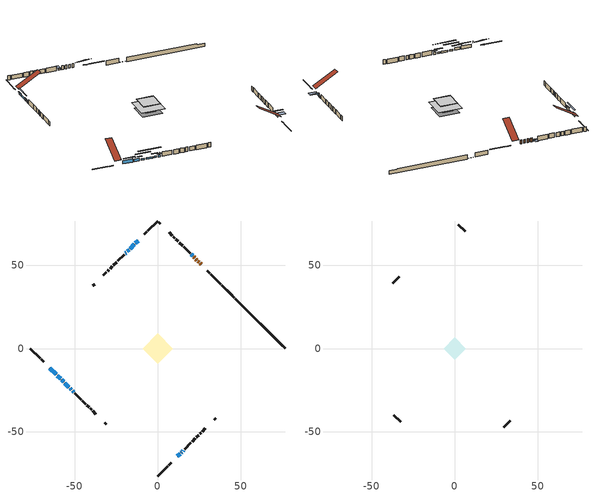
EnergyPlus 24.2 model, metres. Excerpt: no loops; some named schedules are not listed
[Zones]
conditioned space
 floor outside (Floor1 construction): -1.62,0 0,1.62 1.62,0 0,-1.62 z1.34
 floor adiabatic (AdiabaticFloorConstruction): -9.11,0 0,9.11 9.11,0 0,-9.11 z1.34
 floor foundation (Slab1 construction): -7.8,0 0,7.8 7.8,0 0,-7.8 z-1.34
 floor foundation (Slab1 construction 1): -3.88,0 0,3.88 3.88,0 0,-3.88 z-1.01
 wall outside (RimJoist1 construction): 0,-76.67 5.93,-70.74 / -76.67,0 -70.74,-5.93 / 0,76.67 -5.93,70.74 / 37.94,38.73 32.01,44.65 z1.34:1.64
 wall outside (RimJoist2 construction): 6.58,-70.08 8.05,-68.62 / -70.08,-6.58 -68.62,-8.05 / -6.58,70.08 -8.05,68.62 / 31.35,45.31 29.89,46.78 z1.34:1.64
 wall outside (AdiabaticWallConstruction 1): 26.12,50.55 25.49,51.18 / 24.83,51.83 24.18,52.49 / 23.52,53.14 22.87,53.8 / 22.21,54.45 21.56,55.11 z1.34:3.37
 wall outside (AdiabaticWallConstruction): -11.82,64.85 -13.47,63.19 / -18.99,57.67 -19.53,57.13 / -51.25,-25.42 -50.42,-26.24 z1.34:2.51; 20.9,55.76 20.08,56.59 / 11.82,-64.85 13.47,-63.19 / -52.73,-23.93 -51.9,-24.76 z1.34:2.31; -64.85,-11.82 -61.07,-15.59 / 14.13,-62.54 14.33,-62.34 z1.34:3.12; -60.42,-16.25 -58.47,-18.2 z1.34:2.72; -14.13,62.54 -16.6,60.06 / -57.81,-18.85 -56.56,-20.11 / 14.98,-61.68 15.45,-61.21 z1.34:2.2; -55.9,-20.77 -53.39,-23.28 z1.34:2.23; -17.26,59.41 -18.34,58.33 z1.34:2.81
 wall outside (Wall1 construction): 16.11,-60.56 19.96,-56.71 / -49.76,-26.9 -45.91,-30.75 / -20.19,56.48 -24.04,52.62 / 19.42,57.25 15.57,61.1 z1.34:3.78
 wall outside (Wall2 construction): 20.62,-56.05 22.58,-54.08 / -45.26,-31.41 -43.29,-33.38 / -24.7,51.97 -26.67,50 / 14.91,61.75 12.94,63.72 z1.34:3.78
 wall outside (Wall3 construction): 23.24,-53.42 24.6,-52.06 / -42.63,-34.04 -41.27,-35.39 / -27.32,49.34 -28.68,47.98 / 12.29,64.38 10.93,65.74 z1.34:3.78
 wall outside (Wall4 construction): 25.26,-51.41 26.09,-50.57 / -40.61,-36.05 -39.78,-36.89 / -29.34,47.32 -30.18,46.49 / 10.27,66.4 9.43,67.23 z1.34:3.78
 wall outside (Wall5 construction): 26.75,-49.92 28.67,-48 / -39.12,-37.54 -37.2,-39.46 / -30.83,45.83 -32.75,43.91 / 8.78,67.89 6.86,69.81 z1.34:3.78
 wall outside (Wall9 construction): 33.94,-42.72 34.87,-41.8 / -31.93,-44.74 -31,-45.66 / -38.03,38.64 -38.95,37.71 / 1.58,75.08 0.66,76.01 z1.34:3.78
 wall foundation (FoundationWall1 construction): 46.66,30,-1.34 46.66,30,1.01 73.67,3,1.01 73.67,3,0.57 76.67,0,0.57 76.67,0,-1.34
 wall foundation (FoundationWall2 construction): 38.59,38.07,-1.01 38.59,38.07,1.34 43.58,33.08,1.34 43.58,33.08,-0.91 46.01,30.66,-0.91 46.01,30.66,-1.01
 window (WindowConstruction): -11.82,64.85 -13.47,63.2 z1.34:2.51
 window (WindowConstruction 7): 20.9,55.76 20.08,56.59 z1.34:2.31
 window (WindowConstruction 8): 11.82,-64.85 13.47,-63.2 z1.34:2.31
 window (WindowConstruction 9): -64.85,-11.82 -61.07,-15.59 z1.34:3.12
 window (WindowConstruction 10): -60.42,-16.25 -58.47,-18.2 z1.34:2.72
 window (WindowConstruction 11): -14.13,62.54 -16.6,60.06 z1.34:2.2
 window (WindowConstruction 12): -57.81,-18.85 -56.56,-20.11 z1.34:2.2
 window (WindowConstruction 1): 14.13,-62.54 14.33,-62.34 z1.34:3.12
 window (WindowConstruction 13): -55.9,-20.77 -53.39,-23.28 z1.34:2.23
 window (WindowConstruction 2): -52.73,-23.94 -51.9,-24.76 z1.34:2.31
 window (WindowConstruction 3): 14.98,-61.68 15.45,-61.22 z1.34:2.2
 window (WindowConstruction 4): -17.26,59.4 -18.34,58.33 z1.34:2.81
 window (WindowConstruction 5): -18.99,57.67 -19.53,57.13 z1.34:2.51
 window (WindowConstruction 6): -51.25,-25.42 -50.42,-26.24 z1.34:2.51
 door (Door): 26.12,50.55 25.49,51.18 z1.34:3.37
 door (Door 1): 24.83,51.83 24.18,52.49 z1.34:3.37
 door (Door 2): 23.52,53.14 22.87,53.8 z1.34:3.37
 door (Door 3): 22.21,54.45 21.56,55.11 z1.34:3.37
 ceiling adiabatic (AdiabaticFloorConstruction): 0,-9.11 9.11,0 0,9.11 -9.11,0 z1.34
attic - vented
 floor to conditioned space (Floor2 construction Reversed): -6.4,0 0,6.4 6.4,0 0,-6.4 z3.78
 floor to conditioned space (Floor3 construction Reversed): -6.66,0 0,6.66 6.66,0 0,-6.66 z3.78
 wall outside (Wall7 construction): 29.33,-47.34 33.28,-43.38 / -36.54,-40.12 -32.59,-44.08 / -33.41,43.25 -37.37,39.3 / 6.2,70.47 2.24,74.42 z1.34:3.78
 roof outside (Roof1 construction): 11.16,-65.5,3.78 2.67,-57.01,10.78 0.21,-59.47,10.78 8.7,-67.96,3.78; -65.5,-11.16,3.78 -57.01,-2.67,10.78 -59.47,-0.21,10.78 -67.96,-8.7,3.78; -11.16,65.5,3.78 -2.67,57.01,10.78 -0.21,59.47,10.78 -8.7,67.96,3.78; 26.77,49.89,3.78 18.28,41.4,10.78 20.74,38.94,10.78 29.23,47.43,3.78
shading: -13.58,63.09 -11.71,64.95 -12.04,65.28 -13.9,63.41 z2.66; 19.97,56.69 21.01,55.66 22.95,57.6 21.91,58.63 z2.46; 13.58,-63.09 11.71,-64.95 14.73,-67.97 16.6,-66.11 z2.46; -60.21,-16.45 -65.71,-10.96 -66.03,-11.28 -60.54,-16.78 z4.34; -57.61,-19.06 -61.28,-15.39 -61.61,-15.71 -57.93,-19.38 z3.94; -18.54,58.12 -12.19,64.48 -12.52,64.8 -18.87,58.45 z4.94; -54.23,-22.43 -60.14,-16.53 -60.46,-16.85 -54.56,-22.76 z5.49; 14.43,-62.23 14.02,-62.64 17.04,-65.66 17.45,-65.25 z3.27; -50.16,-26.51 -59.13,-17.54 -59.46,-17.86 -50.48,-26.84 z6.8; -50.72,-25.95 -53.92,-22.75 -54.24,-23.07 -51.04,-26.27 z3.99; 15.56,-61.11 14.88,-61.79 15.2,-62.11 15.88,-61.44 z2.35; -18.44,58.22 -17.16,59.51 -17.48,59.84 -18.77,58.55 z2.96; -19.64,57.03 -18.89,57.78 -19.21,58.1 -19.96,57.35 z2.66; -49.89,-26.78 -51.78,-24.88 -52.11,-25.21 -50.21,-27.11 z3.27
[Building]
Building 1: Terrain=Suburbs
[Site:Location]
Red Deer Regional AP_AB: Latitude {deg}=52.18; Longitude {deg}=-113.89; Time Zone {hr}=-7; Elevation {m}=905; Keep Site Location Information=Yes
[Site:GroundTemperature:Shallow]
-2.34175, -4.57363, -4.75236, -3.69322, 0.558635, 4.79069, 8.45965, 10.7838, 10.9813, 9.09096, 5.51556, 1.41332
[Site:WaterMainsTemperature]
Calculation Method=Schedule; Temperature Schedule=mains temperature schedule
[Material] Roughness=Rough; Thermal Absorptance=0.9
Name | Thickness {m} | Conductivity {W/m-K} | Density {kg/m3} | Specific Heat {J/kg-K} | Solar Absorptance | Visible Absorptance
asphalt or fiberglass shingles | 0.00635 | 0.162714 | 1121.4 | 1465.45 | 0.4 | 0.4
ceiling loosefill ins | 0.169333 | 0.0480833 | 16.02 | 1046.75 | 0.7 | 0.7
ceiling stud and cavity | 0.1397 | 0.125732 | 65.682 | 1177.47 | 0.7 | 0.7
ceiling stud and cavity 1 | 0.1397 | 0.12131 | 65.682 | 1177.47 | 0.7 | 0.7
concrete 4.0 in. | 0.1016 | 1.803125 | 2242.8 | 837.4 | 0.7 | 0.7
concrete 8.0 in. | 0.2032 | 1.803125 | 2242.8 | 837.4 | 0.7 | 0.7
door material | 0.04445 | 0.188738 | 512.64 | 1214.23 | 0.7 | 0.7
door material 1 | 0.04445 | 0.0639163 | 512.64 | 1214.23 | 0.7 | 0.7
exterior vertical ins | 0.0480821 | 0.029427 | 32.04 | 1214.23 | 0.7 | 0.7
exterior vertical ins 1 | 0.0439632 | 0.029427 | 32.04 | 1214.23 | 0.7 | 0.7
floor covering | 0.0127 | 0.0433444 | 54.468 | 1339.84 | 0.6 | 0.6
floor rigid ins; rim joist rigid ins; wall rigid ins | 0.051816 | 0.029427 | 32.04 | 1214.23 | 0.7 | 0.7
floor rigid ins 1; wall rigid ins 1 | 0.512978 | 0.029427 | 32.04 | 1214.23 | 0.7 | 0.7
floor stud and cavity | 0.1397 | 0.0877436 | 92.3553 | 1139.71 | 0.7 | 0.7
floor stud and cavity 1 | 0.1397 | 1.75129 | 37.0049 | 1207.88 | 0.7 | 0.7
furniture material conditioned space 1 | 0.1524 | 0.115458 | 640.8 | 1214.23 | 0.6 | 0.6
gypsum board | 0.0127 | 0.160291 | 801 | 837.4 | 0.6 | 0.6
gypsum board 1 | 0.0127 | 0.160291 | 801 | 837.4 | 0.7 | 0.7
osb sheathing 0.5 in. | 0.0127 | 0.115458 | 512.64 | 1214.23 | 0.7 | 0.7
osb sheathing 0.75 in. | 0.01905 | 0.115458 | 512.64 | 1214.23 | 0.7 | 0.7
osb sheathing 2.0 in. | 0.0508 | 0.115458 | 512.64 | 1214.23 | 0.7 | 0.7
rim joist stud and cavity | 0.0508 | 0.0311024 | 125.044 | 1163.47 | 0.6 | 0.6
rim joist stud and cavity 1 | 0.0508 | 0.0444818 | 125.044 | 1163.47 | 0.6 | 0.6
wall stud and cavity | 0.1397 | 0.224124 | 139.0536 | 1170.24 | 0.7 | 0.7
wall stud and cavity 1 | 0.1397 | 0.255113 | 139.0536 | 1170.24 | 0.7 | 0.7
wall stud and cavity 2 | 0.1397 | 0.223492 | 139.0536 | 1170.24 | 0.7 | 0.7
wall stud and cavity 3 | 0.1397 | 0.218567 | 139.0536 | 1170.24 | 0.7 | 0.7
wall stud and cavity 4 | 0.1397 | 0.19446 | 139.0536 | 1170.24 | 0.7 | 0.7
wall stud and cavity 5 | 0.0889 | 6.1454 | 50.32683 | 1063.81 | 0.6 | 0.6
wall stud and cavity 6 | 0.1397 | 0.28112 | 139.0536 | 1170.24 | 0.7 | 0.7
wall stud and cavity 7 | 0.0889 | 0.380278 | 52.3479 | 1209.89 | 0.7 | 0.7
wall stud and cavity 8 | 0.0889 | 0.391764 | 83.0341 | 1211.67 | 0.7 | 0.7
wood siding | 0.0254 | 0.102417 | 544.68 | 1172.36 | 0.4 | 0.4
wood siding 1 | 0.00254 | 0.102417 | 544.68 | 1172.36 | 0.4 | 0.4
wood siding 2; wood siding 3; wood siding 4 | 0.0254 | 0.102417 | 544.68 | 1172.36 | 0.7 | 0.7
[WindowMaterial:SimpleGlazingSystem]
Name | U-Factor {W/m2-K} | Solar Heat Gain Coefficient
WindowMaterial | 2.9395 | 0.6
WindowMaterial 1 | 3.08145 | 0.52
WindowMaterial 10 | 3.08543 | 0.57
WindowMaterial 11 | 3.08429 | 0.57
WindowMaterial 2 | 2.95029 | 0.58
WindowMaterial 3 | 2.992306 | 0.51
WindowMaterial 4 | 2.95937 | 0.57
WindowMaterial 5 | 2.96732 | 0.55
WindowMaterial 6 | 2.93496 | 0.65
WindowMaterial 7 | 2.87647 | 0.71
WindowMaterial 8 | 2.90941 | 0.68
WindowMaterial 9 | 3.10416 | 0.53
[Construction]
AdiabaticFloorConstruction: floor stud and cavity 1, floor rigid ins 1, osb sheathing 0.75 in., floor covering
AdiabaticWallConstruction: wood siding 3, wall rigid ins 1, wall stud and cavity 7, gypsum board
AdiabaticWallConstruction 1: wood siding 4, wall rigid ins 1, wall stud and cavity 7, gypsum board
Door: door material
Door 1; Door 2; Door 3: door material 1
Floor1 construction: floor stud and cavity, floor rigid ins, osb sheathing 0.75 in., floor covering
Floor2 construction Reversed: gypsum board, ceiling stud and cavity, ceiling loosefill ins
Floor3 construction Reversed: gypsum board, ceiling stud and cavity 1, ceiling loosefill ins
FoundationWall1 construction; FoundationWall2 construction: concrete 8.0 in., gypsum board 1
furniture construction conditioned space 1: furniture material conditioned space 1
PartitionWallConstruction: gypsum board, wall stud and cavity 8, gypsum board
RimJoist1 construction: wood siding 2, osb sheathing 2.0 in., rim joist stud and cavity
RimJoist2 construction: wood siding 2, rim joist rigid ins, osb sheathing 2.0 in., rim joist stud and cavity 1
Roof1 construction: asphalt or fiberglass shingles
Slab1 construction; Slab1 construction 1: concrete 4.0 in.
Wall1 construction: wood siding, wall rigid ins, osb sheathing 0.5 in., wall stud and cavity, gypsum board
Wall2 construction: wood siding, wall rigid ins, osb sheathing 0.5 in., wall stud and cavity 1, gypsum board
Wall3 construction: wood siding, wall rigid ins, osb sheathing 0.5 in., wall stud and cavity 2, gypsum board
Wall4 construction: wood siding, wall rigid ins, osb sheathing 0.5 in., wall stud and cavity 3, gypsum board
Wall5 construction: wood siding, wall rigid ins, osb sheathing 0.5 in., wall stud and cavity 4, gypsum board
Wall7 construction: wood siding 1, wall stud and cavity 5
Wall9 construction: wood siding, wall rigid ins, osb sheathing 0.5 in., wall stud and cavity 6, gypsum board
WindowConstruction; WindowConstruction 6: WindowMaterial
WindowConstruction 1: WindowMaterial 1
WindowConstruction 10: WindowMaterial 8
WindowConstruction 11: WindowMaterial 9
WindowConstruction 12: WindowMaterial 10
WindowConstruction 13: WindowMaterial 11
WindowConstruction 2; WindowConstruction 7: WindowMaterial 2
WindowConstruction 3: WindowMaterial 3
WindowConstruction 4: WindowMaterial 4
WindowConstruction 5: WindowMaterial 5
WindowConstruction 8: WindowMaterial 6
WindowConstruction 9: WindowMaterial 7
[Zone] Multiplier=1; Part of Total Floor Area=Yes
Name | Volume {m3}
attic - vented | 186.913
conditioned space | 895.5
[Space]
Name | Zone | Volume {m3}
attic - vented 1 | attic - vented | 186.913
conditioned space 1 | conditioned space | 895.5
[ZoneInfiltration:EffectiveLeakageArea]
infil attic - vented 1: Zone or Space=attic - vented 1; Schedule=Always On Discrete; Effective Air Leakage Area {cm2}=6106.39; Stack Coefficient=0.000656647; Wind Coefficient=1.73135e-05
[ZoneMixing]
whole house fan mix: Zone or Space=attic - vented; Schedule=Always On Continuous; Design Flow Rate Calculation Method=Flow/Zone; Design Flow Rate {m3/s}=0; Source Zone or Space=conditioned space
[SurfaceProperty:ExposedFoundationPerimeter] Exposed Perimeter Calculation Method=TotalExposedPerimeter
Name | Total Exposed Perimeter {m}
Slab1 | 42.428
Slab1 1 | 10.485
[InternalMass] Zone or ZoneList=conditioned space; Space or SpaceList=conditioned space 1
Name | Construction | Surface Area {m2}
furniture mass conditioned space 1 | furniture construction conditioned space 1 | 129.136
partition wall mass | PartitionWallConstruction | 322.84
[Lights]
interior lighting: Zone or ZoneList or Space or SpaceList=conditioned space 1; Schedule=interior lighting schedule; Design Level Calculation Method=LightingLevel; Lighting Level {W}=343.2; Return Air Fraction=0; Fraction Radiant=0.6; Fraction Visible=0.2; Fraction Replaceable=1
[People]
occupants: Zone or ZoneList or Space or SpaceList=conditioned space 1; Number of People Schedule=occupants schedule; Number of People Calculation Method=People; Number of People=3; Fraction Radiant=0.314171; Sensible Heat Fraction=0.56303; Activity Level Schedule=occupants activity schedule; Carbon Dioxide Generation Rate {m3/s-W}=0; Enable ASHRAE 55 Comfort Warnings=No; Mean Radiant Temperature Calculation Type=EnclosureAveraged
[ElectricEquipment] Zone or ZoneList or Space or SpaceList=conditioned space 1; Design Level Calculation Method=EquipmentLevel
Name | Schedule | Design Level {W} | Fraction Latent | Fraction Radiant | Fraction Lost
clothes dryer | clothes dryer schedule | 140.772 | 0.015 | 0.081 | 0.85
clothes washer | clothes washer schedule | 32.1985 | 0.03 | 0.162 | 0.7
cooking range | cooking range schedule | 215.147 | 0.08 | 0.432 | 0.2
dishwasher | dishwasher schedule | 66.8632 | 0.3 | 0.18 | 0.4
fridge | fridge schedule | 72.9452 | 0 | 0.6 | 0
mech vent bath fan 0 | mech vent bath fan 0 schedule | 50.2 | 0 | 0 | 1
mech vent bath fan 1 | mech vent bath fan 1 schedule | 50.2 | 0 | 0 | 1
mech vent house fan | mech vent house fan schedule | 0 | 0 | 0 | 1
mech vent house fan cfis | mech vent house fan cfis schedule | 0 | 0 | 0 | 0
mech vent range fan 0 | mech vent range fan 0 schedule | 57 | 0 | 0 | 1
misc plug loads | misc plug loads schedule | 494.7 | 0.045 | 0.513 | 0.1
whole house fan | Always On Discrete | 0 | 0 | 0 | 1
[OtherEquipment] Zone or ZoneList or Space or SpaceList=conditioned space 1; Design Level Calculation Method=EquipmentLevel
Name | Fuel Type | Schedule | Design Level {W} | Fraction Latent | Fraction Radiant | Fraction Lost
clothes dryer 1 | Electricity | clothes dryer schedule | 0 | 0.015 | 0.081 | 0.85
cooking range 1 | Electricity | cooking range schedule | 0 | 0.08 | 0.432 | 0.2
general water use latent | None | general water use schedule | 62.594 | 1 | 0 | 0
general water use sensible | None | general water use schedule | -61.6891 | 0 | 0.6 | 0
mech vent house fan latent load | None | Always On Discrete | 0 | 1 | 0 | 0
mech vent house fan sensible load | None | Always On Discrete | 0 | 0 | 0 | 0
water heater energy adjustment1; water heater energy adjustment2 | NaturalGas | Always On Discrete | 0.01 | 0 | 0 | 1
[ZoneInfiltration:DesignFlowRate] Zone or ZoneList or Space or SpaceList=conditioned space 1; Schedule=Always On Discrete; Design Flow Rate Calculation Method=Flow/Zone; Design Flow Rate {m3/s}=0
infil flow; natural vent flow; whole house fan flow
[Foundation:Kiva] Initial Indoor Air Temperature {C}=18; Wall Depth Below Slab {m}=0.2032; Custom Block Depth 1 {m}=2.350008; Custom Block X Position 1 {m}=0.2159; Custom Block Z Position 1 {m}=0
Name | Wall Height Above Grade {m} | Custom Block Material Name 1
Foundation Kiva 1 | 1.01002 | exterior vertical ins
Foundation Kiva 2 | 1.34002 | exterior vertical ins 1
[Foundation:Kiva:Settings]
Soil Conductivity {W/m-K}=0.849921; Soil Density {kg/m3}=1842.3; Soil Specific Heat {J/kg-K}=418.7; Ground Solar Absorptivity=0.9; Ground Thermal Absorptivity=0.9; Ground Surface Roughness {m}=0.03; Far-Field Width {m}=40; Deep-Ground Boundary Condition=ZeroFlux; Deep-Ground Depth {m}=40; Minimum Cell Dimension {m}=0.2; Maximum Cell Growth Coefficient=3; Simulation Timestep=Timestep
[Exterior:Lights]
exterior lighting: Schedule=exterior lighting schedule; Design Level {W}=75.6
[Schedule:Constant]
Name | Hourly Value
Always On Continuous; mech vent house fan schedule; mech vent house fan cfis schedule; Always On Discrete | 1
occupants activity schedule | 117.228
fridge schedule | 0
[Schedule:Week:Daily]
interior lighting schedule Week Rule - Jan1-Jan27: interior lighting schedule day, interior lighting schedule day, interior lighting schedule day, interior lighting schedule day, interior lighting schedule day, interior lighting schedule day, interior lighting schedule day, interior lighting schedule default day, interior lighting schedule default day, interior lighting schedule default day, interior lighting schedule default day, interior lighting schedule default day
interior lighting schedule Week Rule - Jan28-Feb3: interior lighting schedule day, interior lighting schedule day, interior lighting schedule day, interior lighting schedule day, interior lighting schedule day 1, interior lighting schedule day 1, interior lighting schedule day 1, interior lighting schedule default day, interior lighting schedule default day, interior lighting schedule default day, interior lighting schedule default day, interior lighting schedule default day
interior lighting schedule Week Rule - Feb4-Feb24: interior lighting schedule day 1, interior lighting schedule day 1, interior lighting schedule day 1, interior lighting schedule day 1, interior lighting schedule day 1, interior lighting schedule day 1, interior lighting schedule day 1, interior lighting schedule default day, interior lighting schedule default day, interior lighting schedule default day, interior lighting schedule default day, interior lighting schedule default day
interior lighting schedule Week Rule - Feb25-Mar3: interior lighting schedule day 1, interior lighting schedule day 1, interior lighting schedule day 1, interior lighting schedule day 1, interior lighting schedule day 2, interior lighting schedule day 2, interior lighting schedule day 2, interior lighting schedule default day, interior lighting schedule default day, interior lighting schedule default day, interior lighting schedule default day, interior lighting schedule default day
interior lighting schedule Week Rule - Mar4-Mar31: interior lighting schedule day 2, interior lighting schedule day 2, interior lighting schedule day 2, interior lighting schedule day 2, interior lighting schedule day 2, interior lighting schedule day 2, interior lighting schedule day 2, interior lighting schedule default day, interior lighting schedule default day, interior lighting schedule default day, interior lighting schedule default day, interior lighting schedule default day
interior lighting schedule Week Rule - Apr1-Apr28: interior lighting schedule day 3, interior lighting schedule day 3, interior lighting schedule day 3, interior lighting schedule day 3, interior lighting schedule day 3, interior lighting schedule day 3, interior lighting schedule day 3, interior lighting schedule default day, interior lighting schedule default day, interior lighting schedule default day, interior lighting schedule default day, interior lighting schedule default day
interior lighting schedule Week Rule - Apr29-May5: interior lighting schedule day 3, interior lighting schedule day 3, interior lighting schedule day 4, interior lighting schedule day 4, interior lighting schedule day 4, interior lighting schedule day 4, interior lighting schedule day 4, interior lighting schedule default day, interior lighting schedule default day, interior lighting schedule default day, interior lighting schedule default day, interior lighting schedule default day
interior lighting schedule Week Rule - May6-May26: interior lighting schedule day 4, interior lighting schedule day 4, interior lighting schedule day 4, interior lighting schedule day 4, interior lighting schedule day 4, interior lighting schedule day 4, interior lighting schedule day 4, interior lighting schedule default day, interior lighting schedule default day, interior lighting schedule default day, interior lighting schedule default day, interior lighting schedule default day
interior lighting schedule Week Rule - May27-Jun2: interior lighting schedule day 4, interior lighting schedule day 4, interior lighting schedule day 4, interior lighting schedule day 4, interior lighting schedule day 4, interior lighting schedule day 5, interior lighting schedule day 5, interior lighting schedule default day, interior lighting schedule default day, interior lighting schedule default day, interior lighting schedule default day, interior lighting schedule default day
interior lighting schedule Week Rule - Jun3-Jun30: interior lighting schedule day 5, interior lighting schedule day 5, interior lighting schedule day 5, interior lighting schedule day 5, interior lighting schedule day 5, interior lighting schedule day 5, interior lighting schedule day 5, interior lighting schedule default day, interior lighting schedule default day, interior lighting schedule default day, interior lighting schedule default day, interior lighting schedule default day
interior lighting schedule Week Rule - Jul1-Jul28: interior lighting schedule day 6, interior lighting schedule day 6, interior lighting schedule day 6, interior lighting schedule day 6, interior lighting schedule day 6, interior lighting schedule day 6, interior lighting schedule day 6, interior lighting schedule default day, interior lighting schedule default day, interior lighting schedule default day, interior lighting schedule default day, interior lighting schedule default day
interior lighting schedule Week Rule - Jul29-Aug4: interior lighting schedule day 6, interior lighting schedule day 6, interior lighting schedule day 6, interior lighting schedule day 7, interior lighting schedule day 7, interior lighting schedule day 7, interior lighting schedule day 7, interior lighting schedule default day, interior lighting schedule default day, interior lighting schedule default day, interior lighting schedule default day, interior lighting schedule default day
interior lighting schedule Week Rule - Aug5-Aug25: interior lighting schedule day 7, interior lighting schedule day 7, interior lighting schedule day 7, interior lighting schedule day 7, interior lighting schedule day 7, interior lighting schedule day 7, interior lighting schedule day 7, interior lighting schedule default day, interior lighting schedule default day, interior lighting schedule default day, interior lighting schedule default day, interior lighting schedule default day
interior lighting schedule Week Rule - Aug26-Sep1: interior lighting schedule day 7, interior lighting schedule day 7, interior lighting schedule day 7, interior lighting schedule day 7, interior lighting schedule day 7, interior lighting schedule day 7, interior lighting schedule day 8, interior lighting schedule default day, interior lighting schedule default day, interior lighting schedule default day, interior lighting schedule default day, interior lighting schedule default day
interior lighting schedule Week Rule - Sep2-Sep29: interior lighting schedule day 8, interior lighting schedule day 8, interior lighting schedule day 8, interior lighting schedule day 8, interior lighting schedule day 8, interior lighting schedule day 8, interior lighting schedule day 8, interior lighting schedule default day, interior lighting schedule default day, interior lighting schedule default day, interior lighting schedule default day, interior lighting schedule default day
interior lighting schedule Week Rule - Sep30-Oct6: interior lighting schedule day 8, interior lighting schedule day 9, interior lighting schedule day 9, interior lighting schedule day 9, interior lighting schedule day 9, interior lighting schedule day 9, interior lighting schedule day 9, interior lighting schedule default day, interior lighting schedule default day, interior lighting schedule default day, interior lighting schedule default day, interior lighting schedule default day
interior lighting schedule Week Rule - Oct7-Oct27: interior lighting schedule day 9, interior lighting schedule day 9, interior lighting schedule day 9, interior lighting schedule day 9, interior lighting schedule day 9, interior lighting schedule day 9, interior lighting schedule day 9, interior lighting schedule default day, interior lighting schedule default day, interior lighting schedule default day, interior lighting schedule default day, interior lighting schedule default day
interior lighting schedule Week Rule - Oct28-Nov3: interior lighting schedule day 9, interior lighting schedule day 9, interior lighting schedule day 9, interior lighting schedule day 9, interior lighting schedule day 10, interior lighting schedule day 10, interior lighting schedule day 10, interior lighting schedule default day, interior lighting schedule default day, interior lighting schedule default day, interior lighting schedule default day, interior lighting schedule default day
interior lighting schedule Week Rule - Nov4-Nov24: interior lighting schedule day 10, interior lighting schedule day 10, interior lighting schedule day 10, interior lighting schedule day 10, interior lighting schedule day 10, interior lighting schedule day 10, interior lighting schedule day 10, interior lighting schedule default day, interior lighting schedule default day, interior lighting schedule default day, interior lighting schedule default day, interior lighting schedule default day
interior lighting schedule Week Rule - Nov25-Dec1: interior lighting schedule day 10, interior lighting schedule day 10, interior lighting schedule day 10, interior lighting schedule day 10, interior lighting schedule day 10, interior lighting schedule day 10, interior lighting schedule day 11, interior lighting schedule default day, interior lighting schedule default day, interior lighting schedule default day, interior lighting schedule default day, interior lighting schedule default day
interior lighting schedule Week Rule - Dec2-Dec31: interior lighting schedule day 11, interior lighting schedule day 11, interior lighting schedule day 11, interior lighting schedule day 11, interior lighting schedule day 11, interior lighting schedule day 11, interior lighting schedule day 11, interior lighting schedule default day, interior lighting schedule default day, interior lighting schedule default day, interior lighting schedule default day, interior lighting schedule default day
occupants schedule Week Rule - Jan1-Dec31: occupants schedule day, occupants schedule day, occupants schedule day, occupants schedule day, occupants schedule day, occupants schedule day, occupants schedule day, occupants schedule default day, occupants schedule default day, occupants schedule default day, occupants schedule default day, occupants schedule default day
clothes dryer schedule Week Rule - Jan1-Dec31: clothes dryer schedule day, clothes dryer schedule day, clothes dryer schedule day, clothes dryer schedule day, clothes dryer schedule day, clothes dryer schedule day, clothes dryer schedule day, clothes dryer schedule default day, clothes dryer schedule default day, clothes dryer schedule default day, clothes dryer schedule default day, clothes dryer schedule default day
clothes washer schedule Week Rule - Jan1-Dec31: clothes washer schedule day, clothes washer schedule day, clothes washer schedule day, clothes washer schedule day, clothes washer schedule day, clothes washer schedule day, clothes washer schedule day, clothes washer schedule default day, clothes washer schedule default day, clothes washer schedule default day, clothes washer schedule default day, clothes washer schedule default day
cooking range schedule Week Rule - Jan1-Dec31: cooking range schedule day, cooking range schedule day, cooking range schedule day, cooking range schedule day, cooking range schedule day, cooking range schedule day, cooking range schedule day, cooking range schedule default day, cooking range schedule default day, cooking range schedule default day, cooking range schedule default day, cooking range schedule default day
dishwasher schedule Week Rule - Jan1-Dec31: dishwasher schedule day, dishwasher schedule day, dishwasher schedule day, dishwasher schedule day, dishwasher schedule day, dishwasher schedule day, dishwasher schedule day, dishwasher schedule default day, dishwasher schedule default day, dishwasher schedule default day, dishwasher schedule default day, dishwasher schedule default day
mech vent bath fan 0 schedule Week Rule - Jan1-Dec31: mech vent bath fan 0 schedule day, mech vent bath fan 0 schedule day, mech vent bath fan 0 schedule day, mech vent bath fan 0 schedule day, mech vent bath fan 0 schedule day, mech vent bath fan 0 schedule day, mech vent bath fan 0 schedule day, mech vent bath fan 0 schedule default day, mech vent bath fan 0 schedule default day, mech vent bath fan 0 schedule default day, mech vent bath fan 0 schedule default day, mech vent bath fan 0 schedule default day
mech vent bath fan 1 schedule Week Rule - Jan1-Dec31: mech vent bath fan 1 schedule day, mech vent bath fan 1 schedule day, mech vent bath fan 1 schedule day, mech vent bath fan 1 schedule day, mech vent bath fan 1 schedule day, mech vent bath fan 1 schedule day, mech vent bath fan 1 schedule day, mech vent bath fan 1 schedule default day, mech vent bath fan 1 schedule default day, mech vent bath fan 1 schedule default day, mech vent bath fan 1 schedule default day, mech vent bath fan 1 schedule default day
mech vent range fan 0 schedule Week Rule - Jan1-Dec31: mech vent range fan 0 schedule day, mech vent range fan 0 schedule day, mech vent range fan 0 schedule day, mech vent range fan 0 schedule day, mech vent range fan 0 schedule day, mech vent range fan 0 schedule day, mech vent range fan 0 schedule day, mech vent range fan 0 schedule default day, mech vent range fan 0 schedule default day, mech vent range fan 0 schedule default day, mech vent range fan 0 schedule default day, mech vent range fan 0 schedule default day
misc plug loads schedule Week Rule - Jan1-Dec31: misc plug loads schedule day, misc plug loads schedule day, misc plug loads schedule day, misc plug loads schedule day, misc plug loads schedule day, misc plug loads schedule day, misc plug loads schedule day, misc plug loads schedule default day, misc plug loads schedule default day, misc plug loads schedule default day, misc plug loads schedule default day, misc plug loads schedule default day
general water use schedule Week Rule - Jan1-Dec31: general water use schedule day, general water use schedule day, general water use schedule day, general water use schedule day, general water use schedule day, general water use schedule day, general water use schedule day, general water use schedule default day, general water use schedule default day, general water use schedule default day, general water use schedule default day, general water use schedule default day
exterior lighting schedule Week Rule - Jan1-Jan27: exterior lighting schedule day, exterior lighting schedule day, exterior lighting schedule day, exterior lighting schedule day, exterior lighting schedule day, exterior lighting schedule day, exterior lighting schedule day, exterior lighting schedule default day, exterior lighting schedule default day, exterior lighting schedule default day, exterior lighting schedule default day, exterior lighting schedule default day
exterior lighting schedule Week Rule - Jan28-Feb3: exterior lighting schedule day, exterior lighting schedule day, exterior lighting schedule day, exterior lighting schedule day, exterior lighting schedule day 1, exterior lighting schedule day 1, exterior lighting schedule day 1, exterior lighting schedule default day, exterior lighting schedule default day, exterior lighting schedule default day, exterior lighting schedule default day, exterior lighting schedule default day
exterior lighting schedule Week Rule - Feb4-Feb24: exterior lighting schedule day 1, exterior lighting schedule day 1, exterior lighting schedule day 1, exterior lighting schedule day 1, exterior lighting schedule day 1, exterior lighting schedule day 1, exterior lighting schedule day 1, exterior lighting schedule default day, exterior lighting schedule default day, exterior lighting schedule default day, exterior lighting schedule default day, exterior lighting schedule default day
exterior lighting schedule Week Rule - Feb25-Mar3: exterior lighting schedule day 1, exterior lighting schedule day 1, exterior lighting schedule day 1, exterior lighting schedule day 1, exterior lighting schedule day 2, exterior lighting schedule day 2, exterior lighting schedule day 2, exterior lighting schedule default day, exterior lighting schedule default day, exterior lighting schedule default day, exterior lighting schedule default day, exterior lighting schedule default day
exterior lighting schedule Week Rule - Mar4-Mar31: exterior lighting schedule day 2, exterior lighting schedule day 2, exterior lighting schedule day 2, exterior lighting schedule day 2, exterior lighting schedule day 2, exterior lighting schedule day 2, exterior lighting schedule day 2, exterior lighting schedule default day, exterior lighting schedule default day, exterior lighting schedule default day, exterior lighting schedule default day, exterior lighting schedule default day
exterior lighting schedule Week Rule - Apr1-Apr28: exterior lighting schedule day 3, exterior lighting schedule day 3, exterior lighting schedule day 3, exterior lighting schedule day 3, exterior lighting schedule day 3, exterior lighting schedule day 3, exterior lighting schedule day 3, exterior lighting schedule default day, exterior lighting schedule default day, exterior lighting schedule default day, exterior lighting schedule default day, exterior lighting schedule default day
[Schedule:Year]
interior lighting schedule: interior lighting schedule Week Rule - Jan1-Jan27, 1, 1, 1, 27, interior lighting schedule Week Rule - Jan28-Feb3, 1, 28, 2, 3, interior lighting schedule Week Rule - Feb4-Feb24, 2, 4, 2, 24, interior lighting schedule Week Rule - Feb25-Mar3, 2, 25, 3, 3, interior lighting schedule Week Rule - Mar4-Mar31, 3, 4, 3, 31, interior lighting schedule Week Rule - Apr1-Apr28, 4, 1, 4, 28, interior lighting schedule Week Rule - Apr29-May5, 4, 29, 5, 5, interior lighting schedule Week Rule - May6-May26, 5, 6, 5, 26, interior lighting schedule Week Rule - May27-Jun2, 5, 27, 6, 2, interior lighting schedule Week Rule - Jun3-Jun30, 6, 3, 6, 30, interior lighting schedule Week Rule - Jul1-Jul28, 7, 1, 7, 28, interior lighting schedule Week Rule - Jul29-Aug4, 7, 29, 8, 4, interior lighting schedule Week Rule - Aug5-Aug25, 8, 5, 8, 25, interior lighting schedule Week Rule - Aug26-Sep1, 8, 26, 9, 1, interior lighting schedule Week Rule - Sep2-Sep29, 9, 2, 9, 29, interior lighting schedule Week Rule - Sep30-Oct6, 9, 30, 10, 6, interior lighting schedule Week Rule - Oct7-Oct27, 10, 7, 10, 27, interior lighting schedule Week Rule - Oct28-Nov3, 10, 28, 11, 3, interior lighting schedule Week Rule - Nov4-Nov24, 11, 4, 11, 24, interior lighting schedule Week Rule - Nov25-Dec1, 11, 25, 12, 1, interior lighting schedule Week Rule - Dec2-Dec31, 12, 2, 12, 31
occupants schedule: occupants schedule Week Rule - Jan1-Dec31, 1, 1, 12, 31
clothes dryer schedule: clothes dryer schedule Week Rule - Jan1-Dec31, 1, 1, 12, 31
clothes washer schedule: clothes washer schedule Week Rule - Jan1-Dec31, 1, 1, 12, 31
cooking range schedule: cooking range schedule Week Rule - Jan1-Dec31, 1, 1, 12, 31
dishwasher schedule: dishwasher schedule Week Rule - Jan1-Dec31, 1, 1, 12, 31
mech vent bath fan 0 schedule: mech vent bath fan 0 schedule Week Rule - Jan1-Dec31, 1, 1, 12, 31
mech vent bath fan 1 schedule: mech vent bath fan 1 schedule Week Rule - Jan1-Dec31, 1, 1, 12, 31
mech vent range fan 0 schedule: mech vent range fan 0 schedule Week Rule - Jan1-Dec31, 1, 1, 12, 31
misc plug loads schedule: misc plug loads schedule Week Rule - Jan1-Dec31, 1, 1, 12, 31
general water use schedule: general water use schedule Week Rule - Jan1-Dec31, 1, 1, 12, 31
exterior lighting schedule: exterior lighting schedule Week Rule - Jan1-Jan27, 1, 1, 1, 27, exterior lighting schedule Week Rule - Jan28-Feb3, 1, 28, 2, 3, exterior lighting schedule Week Rule - Feb4-Feb24, 2, 4, 2, 24, exterior lighting schedule Week Rule - Feb25-Mar3, 2, 25, 3, 3, exterior lighting schedule Week Rule - Mar4-Mar31, 3, 4, 3, 31, exterior lighting schedule Week Rule - Apr1-Apr28, 4, 1, 4, 28, exterior lighting schedule Week Rule - Apr29-May5, 4, 29, 5, 5, exterior lighting schedule Week Rule - May6-May26, 5, 6, 5, 26, exterior lighting schedule Week Rule - May27-Jun2, 5, 27, 6, 2, exterior lighting schedule Week Rule - Jun3-Jun30, 6, 3, 6, 30, exterior lighting schedule Week Rule - Jul1-Jul28, 7, 1, 7, 28, exterior lighting schedule Week Rule - Jul29-Aug4, 7, 29, 8, 4, exterior lighting schedule Week Rule - Aug5-Aug25, 8, 5, 8, 25, exterior lighting schedule Week Rule - Aug26-Sep1, 8, 26, 9, 1, exterior lighting schedule Week Rule - Sep2-Sep29, 9, 2, 9, 29, exterior lighting schedule Week Rule - Sep30-Oct6, 9, 30, 10, 6, exterior lighting schedule Week Rule - Oct7-Oct27, 10, 7, 10, 27, exterior lighting schedule Week Rule - Oct28-Nov3, 10, 28, 11, 3, exterior lighting schedule Week Rule - Nov4-Nov24, 11, 4, 11, 24, exterior lighting schedule Week Rule - Nov25-Dec1, 11, 25, 12, 1, exterior lighting schedule Week Rule - Dec2-Dec31, 12, 2, 12, 31
[Schedule:Compact]
mains temperature schedule: Through: 01/01, For: AllDays, Until: 24:00, 3.49111, Through: 01/02, For: AllDays, Until: 24:00, 3.42333, Through: 01/03, For: AllDays, Until: 24:00, 3.35611, Through: 01/04, For: AllDays, Until: 24:00, 3.28944, Through: 01/05, For: AllDays, Until: 24:00, 3.22444, Through: 01/06, For: AllDays, Until: 24:00, 3.16, Through: 01/07, For: AllDays, Until: 24:00, 3.09611, Through: 01/08, For: AllDays, Until: 24:00, 3.03333, Through: 01/09, For: AllDays, Until: 24:00, 2.97167, Through: 01/10, For: AllDays, Until: 24:00, 2.91111, Through: 01/11, For: AllDays, Until: 24:00, 2.85167, Through: 01/12, For: AllDays, Until: 24:00, 2.79278, Through: 01/13, For: AllDays, Until: 24:00, 2.735, Through: 01/14, For: AllDays, Until: 24:00, 2.67833, Through: 01/15, For: AllDays, Until: 24:00, 2.62278, Through: 01/16, For: AllDays, Until: 24:00, 2.56833, Through: 01/17, For: AllDays, Until: 24:00, 2.515, Through: 01/18, For: AllDays, Until: 24:00, 2.46278, Through: 01/19, For: AllDays, Until: 24:00, 2.41167, Through: 01/20, For: AllDays, Until: 24:00, 2.36167, Through: 01/21, For: AllDays, Until: 24:00, 2.31333, Through: 01/22, For: AllDays, Until: 24:00, 2.26556, Through: 01/23, For: AllDays, Until: 24:00, 2.21889, Through: 01/24, For: AllDays, Until: 24:00, 2.17389, Through: 01/25, For: AllDays, Until: 24:00, 2.13, Through: 01/26, For: AllDays, Until: 24:00, 2.08722, Through: 01/27, For: AllDays, Until: 24:00, 2.04556, Through: 01/28, For: AllDays, Until: 24:00, 2.00556, Through: 01/29, For: AllDays, Until: 24:00, 1.96611, Through: 01/30, For: AllDays, Until: 24:00, 1.92833, Through: 01/31, For: AllDays, Until: 24:00, 1.89222, Through: 02/01, For: AllDays, Until: 24:00, 1.85722, Through: 02/02, For: AllDays, Until: 24:00, 1.82333, Through: 02/03, For: AllDays, Until: 24:00, 1.79056, Through: 02/04, For: AllDays, Until: 24:00, 1.75944, Through: 02/05, For: AllDays, Until: 24:00, 1.73, Through: 02/06, For: AllDays, Until: 24:00, 1.70111, Through: 02/07, For: AllDays, Until: 24:00, 1.67389, Through: 02/08, For: AllDays, Until: 24:00, 1.64833, Through: 02/09, For: AllDays, Until: 24:00, 1.62389, Through: 02/10, For: AllDays, Until: 24:00, 1.60111, Through: 02/11, For: AllDays, Until: 24:00, 1.57944, Through: 02/12, For: AllDays, Until: 24:00, 1.55944, Through: 02/13, For: AllDays, Until: 24:00, 1.54056, Through: 02/14, For: AllDays, Until: 24:00, 1.52278, Through: 02/15, For: AllDays, Until: 24:00, 1.50667, Through: 02/16, For: AllDays, Until: 24:00, 1.49222, Through: 02/17, For: AllDays, Until: 24:00, 1.47944, Through: 02/18, For: AllDays, Until: 24:00, 1.46722, Through: 02/19, For: AllDays, Until: 24:00, 1.45722, Through: 02/20, For: AllDays, Until: 24:00, 1.44833, Through: 02/21, For: AllDays, Until: 24:00, 1.44056, Through: 02/22, For: AllDays, Until: 24:00, 1.435, Through: 02/23, For: AllDays, Until: 24:00, 1.43, Through: 02/24, For: AllDays, Until: 24:00, 1.42722, Through: 02/25, For: AllDays, Until: 24:00, 1.42556, Through: 02/26, For: AllDays, Until: 24:00, 1.425, Through: 02/27, For: AllDays, Until: 24:00, 1.42611, Through: 02/28, For: AllDays, Until: 24:00, 1.42889, Through: 03/01, For: AllDays, Until: 24:00, 1.43278, Through: 03/02, For: AllDays, Until: 24:00, 1.43833, Through: 03/03, For: AllDays, Until: 24:00, 1.44556, Through: 03/04, For: AllDays, Until: 24:00, 1.45389, Through: 03/05, For: AllDays, Until: 24:00, 1.46333, Through: 03/06, For: AllDays, Until: 24:00, 1.47444, Through: 03/07, For: AllDays, Until: 24:00, 1.48722, Through: 03/08, For: AllDays, Until: 24:00, 1.50111, Through: 03/09, For: AllDays, Until: 24:00, 1.51667, Through: 03/10, For: AllDays, Until: 24:00, 1.53389, Through: 03/11, For: AllDays, Until: 24:00, 1.55222, Through: 03/12, For: AllDays, Until: 24:00, 1.57167, Through: 03/13, For: AllDays, Until: 24:00, 1.59278, Through: 03/14, For: AllDays, Until: 24:00, 1.61556, Through: 03/15, For: AllDays, Until: 24:00, 1.63944, Through: 03/16, For: AllDays, Until: 24:00, 1.66444, Through: 03/17, For: AllDays, Until: 24:00, 1.69111, Through: 03/18, For: AllDays, Until: 24:00, 1.71889, Through: 03/19, For: AllDays, Until: 24:00, 1.74833, Through: 03/20, For: AllDays, Until: 24:00, 1.77889, Through: 03/21, For: AllDays, Until: 24:00, 1.81111, Through: 03/22, For: AllDays, Until: 24:00, 1.84444, Through: 03/23, For: AllDays, Until: 24:00, 1.87889, Through: 03/24, For: AllDays, Until: 24:00, 1.915, Through: 03/25, For: AllDays, Until: 24:00, 1.95222, Through: 03/26, For: AllDays, Until: 24:00, 1.99056, Through: 03/27, For: AllDays, Until: 24:00, 2.03056, Through: 03/28, For: AllDays, Until: 24:00, 2.07167, Through: 03/29, For: AllDays, Until: 24:00, 2.11389, Through: 03/30, For: AllDays, Until: 24:00, 2.15722, Through: 03/31, For: AllDays, Until: 24:00, 2.20222, Through: 04/01, For: AllDays, Until: 24:00, 2.24833, Through: 04/02, For: AllDays, Until: 24:00, 2.29556, Through: 04/03, For: AllDays, Until: 24:00, 2.34389, Through: 04/04, For: AllDays, Until: 24:00, 2.39333, Through: 04/05, For: AllDays, Until: 24:00, 2.44389, Through: 04/06, For: AllDays, Until: 24:00, 2.49556, Through: 04/07, For: AllDays, Until: 24:00, 2.54889, Through: 04/08, For: AllDays, Until: 24:00, 2.60278, Through: 04/09, For: AllDays, Until: 24:00, 2.65778, Through: 04/10, For: AllDays, Until: 24:00, 2.71389, Through: 04/11, For: AllDays, Until: 24:00, 2.77111, Through: 04/12, For: AllDays, Until: 24:00, 2.82944, Through: 04/13, For: AllDays, Until: 24:00, 2.88889, Through: 04/14, For: AllDays, Until: 24:00, 2.94944, Through: 04/15, For: AllDays, Until: 24:00, 3.01056, Through: 04/16, For: AllDays, Until: 24:00, 3.07278, Through: 04/17, For: AllDays, Until: 24:00, 3.13611, Through: 04/18, For: AllDays, Until: 24:00, 3.2, Through: 04/19, For: AllDays, Until: 24:00, 3.26556, Through: 04/20, For: AllDays, Until: 24:00, 3.33111, Through: 04/21, For: AllDays, Until: 24:00, 3.39833, Through: 04/22, For: AllDays, Until: 24:00, 3.46611, Through: 04/23, For: AllDays, Until: 24:00, 3.53444, Through: 04/24, For: AllDays, Until: 24:00, 3.60389, Through: 04/25, For: AllDays, Until: 24:00, 3.67389, Through: 04/26, For: AllDays, Until: 24:00, 3.745, Through: 04/27, For: AllDays, Until: 24:00, 3.81667, Through: 04/28, For: AllDays, Until: 24:00, 3.88889, Through: 04/29, For: AllDays, Until: 24:00, 3.96222, Through: 04/30, For: AllDays, Until: 24:00, 4.03611, Through: 05/01, For: AllDays, Until: 24:00, 4.11056, Through: 05/02, For: AllDays, Until: 24:00, 4.18556, Through: 05/03, For: AllDays, Until: 24:00, 4.26111, Through: 05/04, For: AllDays, Until: 24:00, 4.33778, Through: 05/05, For: AllDays, Until: 24:00, 4.41444, Through: 05/06, For: AllDays, Until: 24:00, 4.49222, Through: 05/07, For: AllDays, Until: 24:00, 4.57, Through: 05/08, For: AllDays, Until: 24:00, 4.64833, Through: 05/09, For: AllDays, Until: 24:00, 4.72778, Through: 05/10, For: AllDays, Until: 24:00, 4.80722, Through: 05/11, For: AllDays, Until: 24:00, 4.88667, Through: 05/12, For: AllDays, Until: 24:00, 4.96722, Through: 05/13, For: AllDays, Until: 24:00, 5.04778, Through: 05/14, For: AllDays, Until: 24:00, 5.12889, Through: 05/15, For: AllDays, Until: 24:00, 5.21056, Through: 05/16, For: AllDays, Until: 24:00, 5.29222, Through: 05/17, For: AllDays, Until: 24:00, 5.37444, Through: 05/18, For: AllDays, Until: 24:00, 5.45667, Through: 05/19, For: AllDays, Until: 24:00, 5.53889, Through: 05/20, For: AllDays, Until: 24:00, 5.62167, Through: 05/21, For: AllDays, Until: 24:00, 5.705, Through: 05/22, For: AllDays, Until: 24:00, 5.78778, Through: 05/23, For: AllDays, Until: 24:00, 5.87111, Through: 05/24, For: AllDays, Until: 24:00, 5.95444, Through: 05/25, For: AllDays, Until: 24:00, 6.03778, Through: 05/26, For: AllDays, Until: 24:00, 6.12167, Through: 05/27, For: AllDays, Until: 24:00, 6.205, Through: 05/28, For: AllDays, Until: 24:00, 6.28889, Through: 05/29, For: AllDays, Until: 24:00, 6.37278, Through: 05/30, For: AllDays, Until: 24:00, 6.45611, Through: 05/31, For: AllDays, Until: 24:00, 6.54, Through: 06/01, For: AllDays, Until: 24:00, 6.62333, Through: 06/02, For: AllDays, Until: 24:00, 6.70667, Through: 06/03, For: AllDays, Until: 24:00, 6.79, Through: 06/04, For: AllDays, Until: 24:00, 6.87278, Through: 06/05, For: AllDays, Until: 24:00, 6.95611, Through: 06/06, For: AllDays, Until: 24:00, 7.03889, Through: 06/07, For: AllDays, Until: 24:00, 7.12111, Through: 06/08, For: AllDays, Until: 24:00, 7.20333, Through: 06/09, For: AllDays, Until: 24:00, 7.28556, Through: 06/10, For: AllDays, Until: 24:00, 7.36722, Through: 06/11, For: AllDays, Until: 24:00, 7.44889, Through: 06/12, For: AllDays, Until: 24:00, 7.52944, Through: 06/13, For: AllDays, Until: 24:00, 7.61056, Through: 06/14, For: AllDays, Until: 24:00, 7.69056, Through: 06/15, For: AllDays, Until: 24:00, 7.77056, Through: 06/16, For: AllDays, Until: 24:00, 7.85, Through: 06/17, For: AllDays, Until: 24:00, 7.92889, Through: 06/18, For: AllDays, Until: 24:00, 8.00722, Through: 06/19, For: AllDays, Until: 24:00, 8.08556, Through: 06/20, For: AllDays, Until: 24:00, 8.16278, Through: 06/21, For: AllDays, Until: 24:00, 8.23944, Through: 06/22, For: AllDays, Until: 24:00, 8.31611, Through: 06/23, For: AllDays, Until: 24:00, 8.39167, Through: 06/24, For: AllDays, Until: 24:00, 8.46667, Through: 06/25, For: AllDays, Until: 24:00, 8.54111, Through: 06/26, For: AllDays, Until: 24:00, 8.615, Through: 06/27, For: AllDays, Until: 24:00, 8.68778, Through: 06/28, For: AllDays, Until: 24:00, 8.76056, Through: 06/29, For: AllDays, Until: 24:00, 8.83222, Through: 06/30, For: AllDays, Until: 24:00, 8.90278, Through: 07/01, For: AllDays, Until: 24:00, 8.97278, Through: 07/02, For: AllDays, Until: 24:00, 9.04222, Through: 07/03, For: AllDays, Until: 24:00, 9.11056, Through: 07/04, For: AllDays, Until: 24:00, 9.17833, Through: 07/05, For: AllDays, Until: 24:00, 9.245, Through: 07/06, For: AllDays, Until: 24:00, 9.31111, Through: 07/07, For: AllDays, Until: 24:00, 9.37611, Through: 07/08, For: AllDays, Until: 24:00, 9.44, Through: 07/09, For: AllDays, Until: 24:00, 9.50333, Through: 07/10, For: AllDays, Until: 24:00, 9.56556, Through: 07/11, For: AllDays, Until: 24:00, 9.62667, Through: 07/12, For: AllDays, Until: 24:00, 9.68722, Through: 07/13, For: AllDays, Until: 24:00, 9.74667, Through: 07/14, For: AllDays, Until: 24:00, 9.80444, Through: 07/15, For: AllDays, Until: 24:00, 9.86167, Through: 07/16, For: AllDays, Until: 24:00, 9.91778, Through: 07/17, For: AllDays, Until: 24:00, 9.97278, Through: 07/18, For: AllDays, Until: 24:00, 10.0272, Through: 07/19, For: AllDays, Until: 24:00, 10.08, Through: 07/20, For: AllDays, Until: 24:00, 10.1317, Through: 07/21, For: AllDays, Until: 24:00, 10.1822, Through: 07/22, For: AllDays, Until: 24:00, 10.2317, Through: 07/23, For: AllDays, Until: 24:00, 10.28, Through: 07/24, For: AllDays, Until: 24:00, 10.3267, Through: 07/25, For: AllDays, Until: 24:00, 10.3728, Through: 07/26, For: AllDays, Until: 24:00, 10.4172, Through: 07/27, For: AllDays, Until: 24:00, 10.4611, Through: 07/28, For: AllDays, Until: 24:00, 10.5033, Through: 07/29, For: AllDays, Until: 24:00, 10.5439, Through: 07/30, For: AllDays, Until: 24:00, 10.5839, Through: 07/31, For: AllDays, Until: 24:00, 10.6222, Through: 08/01, For: AllDays, Until: 24:00, 10.6594, Through: 08/02, For: AllDays, Until: 24:00, 10.695, Through: 08/03, For: AllDays, Until: 24:00, 10.73, Through: 08/04, For: AllDays, Until: 24:00, 10.7628, Through: 08/05, For: AllDays, Until: 24:00, 10.795, Through: 08/06, For: AllDays, Until: 24:00, 10.8256, Through: 08/07, For: AllDays, Until: 24:00, 10.855, Through: 08/08, For: AllDays, Until: 24:00, 10.8828, Through: 08/09, For: AllDays, Until: 24:00, 10.9089, Through: 08/10, For: AllDays, Until: 24:00, 10.9344, Through: 08/11, For: AllDays, Until: 24:00, 10.9583, Through: 08/12, For: AllDays, Until: 24:00, 10.9806, Through: 08/13, For: AllDays, Until: 24:00, 11.0017, Through: 08/14, For: AllDays, Until: 24:00, 11.0211, Through: 08/15, For: AllDays, Until: 24:00, 11.0394, Through: 08/16, For: AllDays, Until: 24:00, 11.0561, Through: 08/17, For: AllDays, Until: 24:00, 11.0711, Through: 08/18, For: AllDays, Until: 24:00, 11.0856, Through: 08/19, For: AllDays, Until: 24:00, 11.0978, Through: 08/20, For: AllDays, Until: 24:00, 11.1089, Through: 08/21, For: AllDays, Until: 24:00, 11.1189, Through: 08/22, For: AllDays, Until: 24:00, 11.1267, Through: 08/23, For: AllDays, Until: 24:00, 11.1339, Through: 08/24, For: AllDays, Until: 24:00, 11.1389, Through: 08/25, For: AllDays, Until: 24:00, 11.1433, Through: 08/26, For: AllDays, Until: 24:00, 11.1456, Through: 08/27, For: AllDays, Until: 24:00, 11.1467, Through: 08/28, For: AllDays, Until: 24:00, 11.1461, Through: 08/29, For: AllDays, Until: 24:00, 11.1444, Through: 08/30, For: AllDays, Until: 24:00, 11.1411, Through: 08/31, For: AllDays, Until: 24:00, 11.1367, Through: 09/01, For: AllDays, Until: 24:00, 11.1306, Through: 09/02, For: AllDays, Until: 24:00, 11.1228, Through: 09/03, For: AllDays, Until: 24:00, 11.1139, Through: 09/04, For: AllDays, Until: 24:00, 11.1033, Through: 09/05, For: AllDays, Until: 24:00, 11.0917, Through: 09/06, For: AllDays, Until: 24:00, 11.0783, Through: 09/07, For: AllDays, Until: 24:00, 11.0633, Through: 09/08, For: AllDays, Until: 24:00, 11.0478, Through: 09/09, For: AllDays, Until: 24:00, 11.03, Through: 09/10, For: AllDays, Until: 24:00, 11.0111, Through: 09/11, For: AllDays, Until: 24:00, 10.9906, Through: 09/12, For: AllDays, Until: 24:00, 10.9689, Through: 09/13, For: AllDays, Until: 24:00, 10.9461, Through: 09/14, For: AllDays, Until: 24:00, 10.9217, Through: 09/15, For: AllDays, Until: 24:00, 10.8956, Through: 09/16, For: AllDays, Until: 24:00, 10.8683, Through: 09/17, For: AllDays, Until: 24:00, 10.84, Through: 09/18, For: AllDays, Until: 24:00, 10.81, Through: 09/19, For: AllDays, Until: 24:00, 10.7789, Through: 09/20, For: AllDays, Until: 24:00, 10.7461, Through: 09/21, For: AllDays, Until: 24:00, 10.7122, Through: 09/22, For: AllDays, Until: 24:00, 10.6767, Through: 09/23, For: AllDays, Until: 24:00, 10.6406, Through: 09/24, For: AllDays, Until: 24:00, 10.6028, Through: 09/25, For: AllDays, Until: 24:00, 10.5633, Through: 09/26, For: AllDays, Until: 24:00, 10.5233, Through: 09/27, For: AllDays, Until: 24:00, 10.4817, Through: 09/28, For: AllDays, Until: 24:00, 10.4383, Through: 09/29, For: AllDays, Until: 24:00, 10.3944, Through: 09/30, For: AllDays, Until: 24:00, 10.3494, Through: 10/01, For: AllDays, Until: 24:00, 10.3028, Through: 10/02, For: AllDays, Until: 24:00, 10.255, Through: 10/03, For: AllDays, Until: 24:00, 10.2061, Through: 10/04, For: AllDays, Until: 24:00, 10.1561, Through: 10/05, For: AllDays, Until: 24:00, 10.105, Through: 10/06, For: AllDays, Until: 24:00, 10.0528, Through: 10/07, For: AllDays, Until: 24:00, 9.99944, Through: 10/08, For: AllDays, Until: 24:00, 9.94444, Through: 10/09, For: AllDays, Until: 24:00, 9.88889, Through: 10/10, For: AllDays, Until: 24:00, 9.83222, Through: 10/11, For: AllDays, Until: 24:00, 9.77444, Through: 10/12, For: AllDays, Until: 24:00, 9.71611, Through: 10/13, For: AllDays, Until: 24:00, 9.65611, Through: 10/14, For: AllDays, Until: 24:00, 9.59556, Through: 10/15, For: AllDays, Until: 24:00, 9.53333, Through: 10/16, For: AllDays, Until: 24:00, 9.47111, Through: 10/17, For: AllDays, Until: 24:00, 9.40722, Through: 10/18, For: AllDays, Until: 24:00, 9.34278, Through: 10/19, For: AllDays, Until: 24:00, 9.27722, Through: 10/20, For: AllDays, Until: 24:00, 9.21056, Through: 10/21, For: AllDays, Until: 24:00, 9.14333, Through: 10/22, For: AllDays, Until: 24:00, 9.07556, Through: 10/23, For: AllDays, Until: 24:00, 9.00667, Through: 10/24, For: AllDays, Until: 24:00, 8.93667, Through: 10/25, For: AllDays, Until: 24:00, 8.86611, Through: 10/26, For: AllDays, Until: 24:00, 8.795, Through: 10/27, For: AllDays, Until: 24:00, 8.72278, Through: 10/28, For: AllDays, Until: 24:00, 8.65, Through: 10/29, For: AllDays, Until: 24:00, 8.57667, Through: 10/30, For: AllDays, Until: 24:00, 8.50278, Through: 10/31, For: AllDays, Until: 24:00, 8.42778, Through: 11/01, For: AllDays, Until: 24:00, 8.35278, Through: 11/02, For: AllDays, Until: 24:00, 8.27667, Through: 11/03, For: AllDays, Until: 24:00, 8.2, Through: 11/04, For: AllDays, Until: 24:00, 8.12278, Through: 11/05, For: AllDays, Until: 24:00, 8.045, Through: 11/06, For: AllDays, Until: 24:00, 7.96667, Through: 11/07, For: AllDays, Until: 24:00, 7.88833, Through: 11/08, For: AllDays, Until: 24:00, 7.80889, Through: 11/09, For: AllDays, Until: 24:00, 7.72944, Through: 11/10, For: AllDays, Until: 24:00, 7.64889, Through: 11/11, For: AllDays, Until: 24:00, 7.56889, Through: 11/12, For: AllDays, Until: 24:00, 7.48778, Through: 11/13, For: AllDays, Until: 24:00, 7.40667, Through: 11/14, For: AllDays, Until: 24:00, 7.325, Through: 11/15, For: AllDays, Until: 24:00, 7.24333, Through: 11/16, For: AllDays, Until: 24:00, 7.16111, Through: 11/17, For: AllDays, Until: 24:00, 7.07833, Through: 11/18, For: AllDays, Until: 24:00, 6.99611, Through: 11/19, For: AllDays, Until: 24:00, 6.91333, Through: 11/20, For: AllDays, Until: 24:00, 6.83, Through: 11/21, For: AllDays, Until: 24:00, 6.74667, Through: 11/22, For: AllDays, Until: 24:00, 6.66333, Through: 11/23, For: AllDays, Until: 24:00, 6.58, Through: 11/24, For: AllDays, Until: 24:00, 6.49667, Through: 11/25, For: AllDays, Until: 24:00, 6.41278, Through: 11/26, For: AllDays, Until: 24:00, 6.32944, Through: 11/27, For: AllDays, Until: 24:00, 6.24556, Through: 11/28, For: AllDays, Until: 24:00, 6.16222, Through: 11/29, For: AllDays, Until: 24:00, 6.07833, Through: 11/30, For: AllDays, Until: 24:00, 5.995, Through: 12/01, For: AllDays, Until: 24:00, 5.91111, Through: 12/02, For: AllDays, Until: 24:00, 5.82778, Through: 12/03, For: AllDays, Until: 24:00, 5.745, Through: 12/04, For: AllDays, Until: 24:00, 5.66167, Through: 12/05, For: AllDays, Until: 24:00, 5.57889, Through: 12/06, For: AllDays, Until: 24:00, 5.49611, Through: 12/07, For: AllDays, Until: 24:00, 5.41389, Through: 12/08, For: AllDays, Until: 24:00, 5.33167, Through: 12/09, For: AllDays, Until: 24:00, 5.25, Through: 12/10, For: AllDays, Until: 24:00, 5.16833, Through: 12/11, For: AllDays, Until: 24:00, 5.08722, Through: 12/12, For: AllDays, Until: 24:00, 5.00611, Through: 12/13, For: AllDays, Until: 24:00, 4.92556, Through: 12/14, For: AllDays, Until: 24:00, 4.84556, Through: 12/15, For: AllDays, Until: 24:00, 4.76611, Through: 12/16, For: AllDays, Until: 24:00, 4.68667, Through: 12/17, For: AllDays, Until: 24:00, 4.60778, Through: 12/18, For: AllDays, Until: 24:00, 4.52944, Through: 12/19, For: AllDays, Until: 24:00, 4.45167, Through: 12/20, For: AllDays, Until: 24:00, 4.37444, Through: 12/21, For: AllDays, Until: 24:00, 4.29778, Through: 12/22, For: AllDays, Until: 24:00, 4.22222, Through: 12/23, For: AllDays, Until: 24:00, 4.14667, Through: 12/24, For: AllDays, Until: 24:00, 4.07167, Through: 12/25, For: AllDays, Until: 24:00, 3.99778, Through: 12/26, For: AllDays, Until: 24:00, 3.92444, Through: 12/27, For: AllDays, Until: 24:00, 3.85167, Through: 12/28, For: AllDays, Until: 24:00, 3.77944, Through: 12/29, For: AllDays, Until: 24:00, 3.70833, Through: 12/30, For: AllDays, Until: 24:00, 3.63778, Through: 12/31, For: AllDays, Until: 24:00, 3.56778
